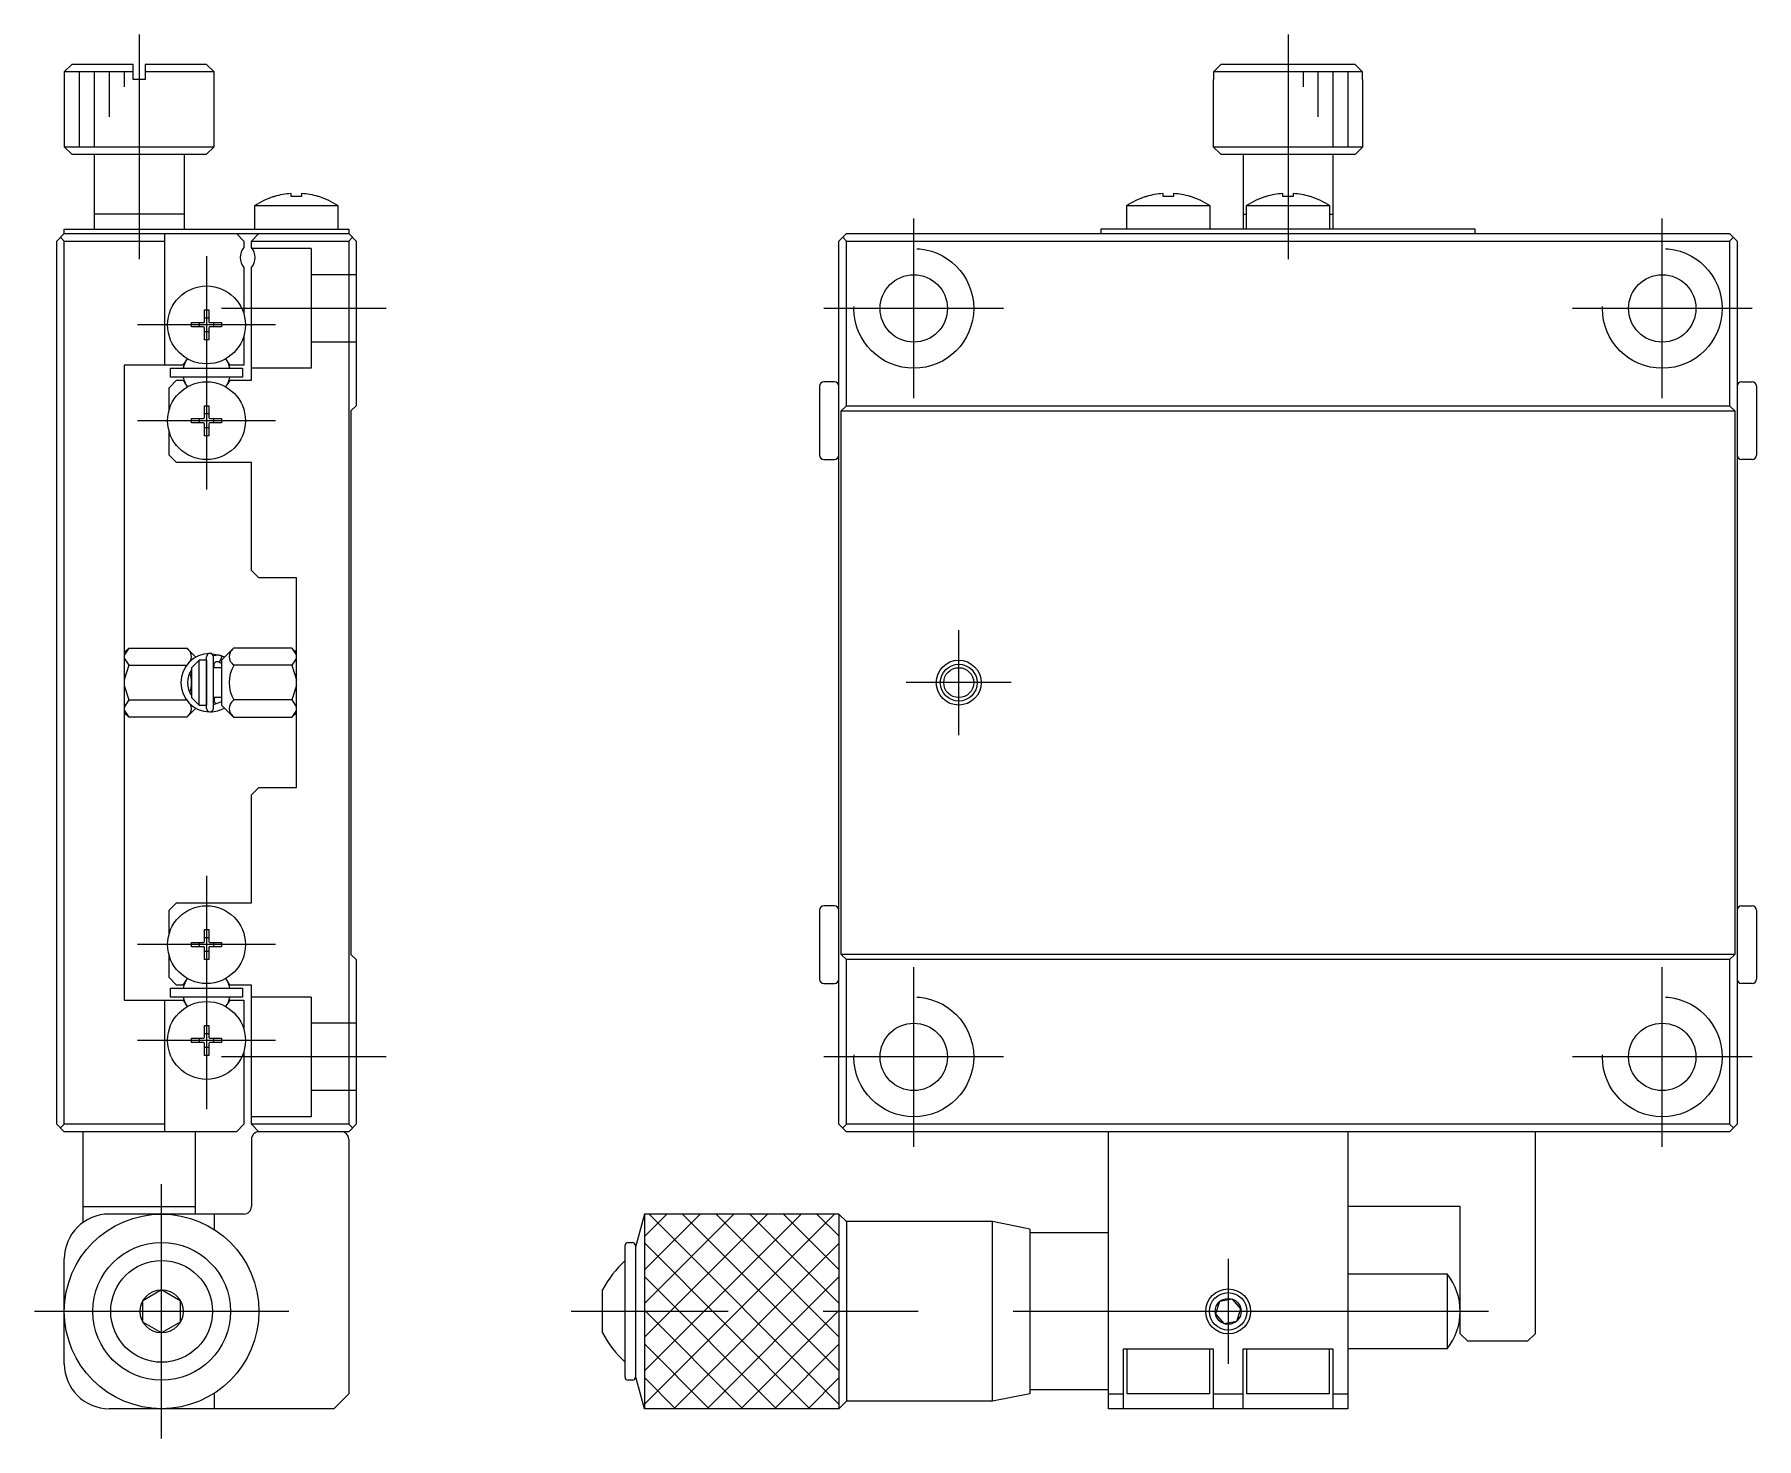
# Model space of a CAD drawing. Extents: x 0 to 276, y 0 to 197.
# Drawn here: x 160.8 to 275.8, y 57.5 to 151.3 of the extents above; entities that cross this region are included whole.
import ezdxf

# ---------------------------------------------------------------- set-up
doc = ezdxf.new("R2010")
doc.units = 0
doc.linetypes.add('CENTER', pattern=[50.8, 31.75, -6.35, 6.35, -6.35])
doc.linetypes.add('DASHED', pattern=[19.05, 12.7, -6.35])
doc.layers.get('0').update_dxf_attribs({"linetype": 'CONTINUOUS'})
doc.layers.add('CENTER', color=1, linetype='CENTER')

msp = doc.modelspace()

# ---------------------------------------------------------------- linework, layer by layer
at = {"color": 7, "linetype": 'CONTINUOUS'}
for p, q in [((163.25, 149.29), (162.75, 148.79)), ((167.35, 148.79), (162.75, 148.79)), ((162.75, 148.79), (162.75, 143.79)), ((167.35, 149.29), (163.25, 149.29)), ((167.35, 148.29), (167.35, 149.29)), ((172.25, 149.29), (168.15, 149.29)), ((168.15, 149.29), (168.15, 148.29)), ((172.75, 148.79), (168.15, 148.79)), ((172.75, 148.79), (172.25, 149.29)), ((172.75, 143.79), (172.75, 148.79)), ((240.02, 149.29), (239.52, 148.79)), ((249.48, 148.79), (239.52, 148.79)), ((239.52, 148.79), (239.52, 148.29)), ((248.98, 149.29), (240.02, 149.29)), ((249.48, 148.79), (248.98, 149.29)), ((249.48, 148.29), (249.48, 148.79)), ((168.15, 148.29), (167.35, 148.29)), ((239.52, 148.29), (239.5, 148.29)), ((239.5, 148.29), (239.5, 143.79)), ((249.5, 148.29), (249.48, 148.29)), ((249.5, 143.79), (249.5, 148.29)), ((162.75, 143.79), (172.75, 143.79)), ((162.75, 143.79), (163.25, 143.29)), ((163.25, 143.29), (172.25, 143.29)), ((164.75, 143.29), (164.75, 138.29)), ((170.75, 143.29), (170.75, 138.29)), ((172.25, 143.29), (172.75, 143.79)), ((239.5, 143.79), (249.5, 143.79)), ((239.5, 143.79), (240, 143.29)), ((240, 143.29), (249, 143.29)), ((241.5, 143.29), (241.5, 138.29)), ((247.5, 143.29), (247.5, 138.29)), ((249, 143.29), (249.5, 143.79)), ((176.75, 140.46), (176.8, 140.46)), ((177.9, 140.46), (177.9, 140.67)), ((178.6, 140.46), (177.9, 140.46)), ((178.6, 140.67), (178.6, 140.46)), ((179.75, 140.46), (179.71, 140.46)), ((235, 140.46), (235.04, 140.46)), ((236.15, 140.46), (236.15, 140.67)), ((236.85, 140.46), (236.15, 140.46)), ((236.85, 140.67), (236.85, 140.46)), ((238, 140.46), (237.96, 140.46)), ((243, 140.46), (243.04, 140.46)), ((244.15, 140.46), (244.15, 140.67)), ((244.85, 140.46), (244.15, 140.46)), ((244.85, 140.67), (244.85, 140.46)), ((246, 140.46), (245.96, 140.46)), ((170.75, 139.29), (164.75, 139.29)), ((181.05, 139.84), (175.45, 139.84)), ((175.45, 139.84), (175.45, 138.29)), ((181.05, 138.29), (181.05, 139.84)), ((239.3, 139.84), (233.7, 139.84)), ((233.7, 139.84), (233.7, 138.29)), ((239.3, 138.29), (239.3, 139.84)), ((241.5, 139.29), (241.7, 139.29)), ((247.3, 139.84), (241.7, 139.84)), ((241.7, 139.84), (241.7, 138.29)), ((247.3, 138.29), (247.3, 139.84)), ((247.3, 139.29), (247.5, 139.29)), ((162.75, 137.99), (162.75, 138.29)), ((162.75, 138.29), (181.75, 138.29)), ((181.75, 138.29), (181.75, 137.99)), ((257, 138.29), (232, 138.29)), ((232, 138.29), (232, 137.99)), ((257, 137.99), (257, 138.29)), ((162.25, 137.49), (162.75, 137.99)), ((162.25, 78.49), (162.25, 137.49)), ((162.75, 137.49), (162.5, 137.74)), ((162.75, 137.99), (181.75, 137.99)), ((162.75, 78.49), (162.75, 137.49)), ((162.75, 137.49), (169.45, 137.49)), ((169.45, 137.99), (169.45, 129.19)), ((174.25, 137.99), (174.75, 137.49)), ((174.75, 137.49), (174.75, 137.05)), ((175.25, 137.49), (175.75, 137.99)), ((175.25, 137.49), (181.75, 137.49)), ((175.25, 137.05), (175.25, 137.49)), ((181.75, 137.99), (182.25, 137.49)), ((181.75, 137.49), (182, 137.74)), ((181.75, 137.49), (181.75, 78.49)), ((182.25, 137.49), (182.25, 126.49)), ((214.5, 137.49), (215, 137.99)), ((214.5, 78.49), (214.5, 137.49)), ((215, 137.49), (214.75, 137.74)), ((215, 137.99), (274, 137.99)), ((215, 126.49), (215, 137.49)), ((215, 137.49), (274, 137.49)), ((274, 137.99), (274.5, 137.49)), ((274, 137.49), (274.25, 137.74)), ((274, 137.49), (274, 126.49)), ((274.5, 137.49), (274.5, 78.49)), ((174.75, 135.73), (174.75, 132.61)), ((175.25, 128.19), (175.25, 135.73)), ((172.11, 132.89), (172.4, 132.89)), ((172.11, 132.1), (172.11, 132.89)), ((172.11, 132.36), (172.4, 132.36)), ((172.4, 132.89), (172.4, 132.1)), ((171.25, 131.75), (171.25, 132.04)), ((171.25, 132.04), (172.05, 132.04)), ((172.05, 131.75), (171.25, 131.75)), ((171.78, 131.75), (171.78, 132.04)), ((172.11, 130.89), (172.11, 131.69)), ((172.4, 131.42), (172.11, 131.42)), ((172.4, 131.69), (172.4, 130.89)), ((172.46, 132.04), (173.25, 132.04)), ((173.25, 131.75), (172.46, 131.75)), ((172.72, 132.04), (172.72, 131.75)), ((173.25, 132.04), (173.25, 131.75)), ((174.75, 131.18), (174.75, 129.19)), ((172.4, 130.89), (172.11, 130.89)), ((170.7, 129.19), (166.75, 129.19)), ((166.75, 129.19), (166.75, 86.79)), ((169.85, 128.99), (174.65, 128.99)), ((169.85, 128.39), (169.85, 128.99)), ((170.7, 129.19), (170.88, 129.49)), ((173.8, 129.19), (173.63, 129.49)), ((174.75, 129.19), (173.8, 129.19)), ((174.65, 128.99), (174.65, 128.39)), ((169.75, 127.69), (170.25, 128.19)), ((174.65, 128.39), (169.85, 128.39)), ((170.25, 128.19), (170.7, 128.19)), ((170.7, 128.19), (170.83, 127.97)), ((173.8, 128.19), (173.68, 127.97)), ((173.8, 128.19), (175.25, 128.19)), ((213.2, 127.79), (213.2, 123.19)), ((214.2, 128.09), (213.5, 128.09)), ((274.8, 128.09), (275.5, 128.09)), ((275.8, 127.79), (275.8, 123.19)), ((169.75, 126.21), (169.75, 127.69)), ((171.25, 125.35), (171.25, 125.64)), ((171.25, 125.64), (172.05, 125.64)), ((171.78, 125.35), (171.78, 125.64)), ((172.11, 126.49), (172.4, 126.49)), ((172.11, 125.7), (172.11, 126.49)), ((172.11, 125.96), (172.4, 125.96)), ((172.4, 126.49), (172.4, 125.7)), ((172.46, 125.64), (173.25, 125.64)), ((172.72, 125.64), (172.72, 125.35)), ((173.25, 125.64), (173.25, 125.35)), ((182.25, 126.49), (181.9, 126.14)), ((181.9, 126.14), (181.9, 89.84)), ((214.65, 126.14), (215, 126.49)), ((214.65, 126.14), (274.35, 126.14)), ((214.65, 89.84), (214.65, 126.14)), ((215, 126.49), (274, 126.49)), ((274, 126.49), (274.35, 126.14)), ((274.35, 126.14), (274.35, 89.84)), ((169.75, 123.19), (169.75, 124.78)), ((172.05, 125.35), (171.25, 125.35)), ((172.11, 124.49), (172.11, 125.29)), ((172.4, 125.02), (172.11, 125.02)), ((172.4, 124.49), (172.11, 124.49)), ((172.4, 125.29), (172.4, 124.49)), ((173.25, 125.35), (172.46, 125.35)), ((170.25, 122.69), (169.75, 123.19)), ((175.25, 122.69), (170.25, 122.69)), ((175.25, 115.49), (175.25, 122.69)), ((213.5, 122.89), (214.2, 122.89)), ((275.5, 122.89), (274.8, 122.89)), ((175.75, 114.99), (175.25, 115.49)), ((178.25, 114.99), (175.75, 114.99)), ((178.25, 100.99), (178.25, 114.99)), ((166.75, 110), (167.05, 110.3)), ((167.05, 110.3), (166.75, 109.82)), ((166.75, 109.63), (167.05, 109.15)), ((167.05, 110.3), (170.94, 110.3)), ((170.94, 110.3), (171.54, 109.7)), ((171.75, 109.49), (171.25, 108.99)), ((172.25, 109.49), (171.75, 109.49)), ((171.75, 106.49), (171.75, 109.49)), ((172.25, 106.27), (172.25, 109.72)), ((172.25, 109.49), (172.25, 106.49)), ((172.52, 109.94), (173.03, 109.84)), ((172.69, 109.78), (172.71, 109.79)), ((172.7, 109.72), (172.7, 106.27)), ((172.71, 109.79), (172.74, 109.8)), ((172.74, 109.8), (172.77, 109.81)), ((172.77, 109.81), (172.81, 109.82)), ((172.81, 109.82), (172.84, 109.83)), ((172.84, 109.83), (172.88, 109.83)), ((172.88, 109.83), (172.91, 109.84)), ((172.91, 109.84), (172.95, 109.84)), ((172.95, 109.84), (172.98, 109.84)), ((172.98, 109.84), (173.02, 109.84)), ((173.02, 109.84), (173.06, 109.84)), ((173.06, 109.84), (173.09, 109.83)), ((173.09, 109.37), (173.08, 109.37)), ((173.25, 109.28), (173.08, 109.37)), ((173.09, 109.83), (173.13, 109.82)), ((173.1, 109.38), (173.09, 109.37)), ((173.09, 109.37), (173.09, 109.37)), ((173.11, 109.39), (173.1, 109.38)), ((173.1, 109.38), (173.1, 109.38)), ((173.12, 109.41), (173.11, 109.4)), ((173.11, 109.4), (173.11, 109.39)), ((173.13, 109.42), (173.12, 109.41)), ((173.13, 109.82), (173.16, 109.82)), ((173.14, 109.45), (173.13, 109.43)), ((173.13, 109.43), (173.13, 109.43)), ((173.13, 109.43), (173.13, 109.42)), ((173.16, 109.48), (173.14, 109.45)), ((173.16, 109.82), (173.23, 109.79)), ((173.17, 109.51), (173.16, 109.48)), ((173.19, 109.54), (173.17, 109.51)), ((173.21, 109.58), (173.19, 109.54)), ((173.22, 109.61), (173.21, 109.58)), ((173.23, 109.65), (173.22, 109.61)), ((173.23, 109.79), (173.26, 109.78)), ((173.24, 109.68), (173.23, 109.65)), ((173.25, 109.69), (173.24, 109.68)), ((174.06, 110.3), (173.25, 109.49)), ((173.26, 109.72), (173.25, 109.71)), ((173.25, 109.71), (173.25, 109.69)), ((173.25, 109.49), (173.25, 106.49)), ((173.26, 109.78), (173.26, 109.78)), ((173.26, 109.78), (173.26, 109.78)), ((173.26, 109.78), (173.26, 109.77)), ((173.45, 109.69), (173.26, 109.78)), ((173.26, 109.77), (173.26, 109.77)), ((173.26, 109.77), (173.26, 109.76)), ((173.26, 109.76), (173.26, 109.75)), ((173.26, 109.75), (173.26, 109.74)), ((173.26, 109.74), (173.26, 109.73)), ((173.26, 109.73), (173.26, 109.72)), ((177.95, 110.3), (174.06, 110.3)), ((178.25, 110), (177.95, 110.3)), ((177.95, 110.3), (178.25, 109.82)), ((178.25, 109.63), (177.95, 109.15)), ((167.05, 109.15), (166.75, 108.19)), ((167.05, 109.15), (170.91, 109.15)), ((171.25, 108.99), (171.25, 106.99)), ((173.25, 108.99), (172.7, 108.99)), ((172.75, 108.99), (172.75, 109.28)), ((177.95, 109.15), (174.06, 109.15)), ((177.95, 109.15), (178.25, 108.19)), ((166.75, 107.8), (167.05, 106.84)), ((171.25, 106.99), (171.75, 106.49)), ((173.25, 106.99), (172.7, 106.99)), ((172.75, 106.99), (172.75, 106.71)), ((178.25, 107.8), (177.95, 106.84)), ((167.05, 106.84), (166.75, 106.36)), ((166.75, 106.16), (167.05, 105.68)), ((167.05, 105.68), (166.75, 105.98)), ((167.05, 106.84), (170.91, 106.84)), ((171.54, 106.28), (170.94, 105.68)), ((171.75, 106.49), (172.25, 106.49)), ((173.25, 106.71), (172.7, 106.51)), ((173.25, 106.49), (174.06, 105.68)), ((177.95, 106.84), (174.06, 106.84)), ((177.95, 106.84), (178.25, 106.36)), ((178.25, 106.16), (177.95, 105.68)), ((177.95, 105.68), (178.25, 105.98)), ((170.94, 105.68), (167.05, 105.68)), ((174.06, 105.68), (177.95, 105.68)), ((175.25, 100.49), (175.75, 100.99)), ((175.25, 93.29), (175.25, 100.49)), ((175.75, 100.99), (178.25, 100.99)), ((169.75, 92.79), (170.25, 93.29)), ((170.25, 93.29), (175.25, 93.29)), ((169.75, 91.21), (169.75, 92.79)), ((213.2, 92.79), (213.2, 88.19)), ((214.2, 93.09), (213.5, 93.09)), ((274.8, 93.09), (275.5, 93.09)), ((275.8, 92.79), (275.8, 88.19)), ((172.11, 91.49), (172.4, 91.49)), ((172.11, 90.7), (172.11, 91.49)), ((172.11, 90.96), (172.4, 90.96)), ((172.4, 91.49), (172.4, 90.7)), ((169.75, 88.29), (169.75, 89.78)), ((171.25, 90.35), (171.25, 90.64)), ((171.25, 90.64), (172.05, 90.64)), ((172.05, 90.35), (171.25, 90.35)), ((171.78, 90.35), (171.78, 90.64)), ((172.11, 89.49), (172.11, 90.29)), ((172.4, 90.02), (172.11, 90.02)), ((172.4, 90.29), (172.4, 89.49)), ((172.46, 90.64), (173.25, 90.64)), ((173.25, 90.35), (172.46, 90.35)), ((172.72, 90.64), (172.72, 90.35)), ((173.25, 90.64), (173.25, 90.35)), ((181.9, 89.84), (182.25, 89.49)), ((274.35, 89.84), (214.65, 89.84)), ((215, 89.49), (214.65, 89.84)), ((274.35, 89.84), (274, 89.49)), ((172.4, 89.49), (172.11, 89.49)), ((182.25, 89.49), (182.25, 78.49)), ((274, 89.49), (215, 89.49)), ((215, 78.49), (215, 89.49)), ((274, 89.49), (274, 78.49)), ((170.25, 87.79), (169.75, 88.29)), ((169.85, 87.59), (174.65, 87.59)), ((169.85, 86.99), (169.85, 87.59)), ((170.7, 87.79), (170.25, 87.79)), ((170.7, 87.79), (170.88, 88.09)), ((173.8, 87.79), (173.63, 88.09)), ((175.25, 87.79), (173.8, 87.79)), ((174.65, 87.59), (174.65, 86.99)), ((175.25, 78.49), (175.25, 87.79)), ((213.5, 87.89), (214.2, 87.89)), ((275.5, 87.89), (274.8, 87.89)), ((166.75, 86.79), (170.7, 86.79)), ((169.45, 86.79), (169.45, 77.99)), ((174.65, 86.99), (169.85, 86.99)), ((170.7, 86.79), (170.83, 86.57)), ((173.8, 86.79), (173.68, 86.57)), ((173.8, 86.79), (174.75, 86.79)), ((174.75, 86.79), (174.75, 84.81)), ((171.25, 83.95), (171.25, 84.24)), ((171.25, 84.24), (172.05, 84.24)), ((171.78, 83.95), (171.78, 84.24)), ((172.11, 85.09), (172.4, 85.09)), ((172.11, 84.3), (172.11, 85.09)), ((172.11, 84.56), (172.4, 84.56)), ((172.4, 85.09), (172.4, 84.3)), ((172.46, 84.24), (173.25, 84.24)), ((172.72, 84.24), (172.72, 83.95)), ((173.25, 84.24), (173.25, 83.95)), ((172.05, 83.95), (171.25, 83.95)), ((172.11, 83.09), (172.11, 83.89)), ((172.4, 83.62), (172.11, 83.62)), ((172.4, 83.09), (172.11, 83.09)), ((172.4, 83.89), (172.4, 83.09)), ((173.25, 83.95), (172.46, 83.95)), ((174.75, 83.38), (174.75, 78.49)), ((162.75, 77.99), (162.25, 78.49)), ((162.75, 78.49), (162.5, 78.24)), ((169.45, 78.49), (162.75, 78.49)), ((174.75, 78.49), (174.25, 77.99)), ((181.75, 78.49), (175.25, 78.49)), ((175.75, 77.99), (175.25, 78.49)), ((181.75, 78.49), (182, 78.24)), ((182.25, 78.49), (181.75, 77.99)), ((215, 77.99), (214.5, 78.49)), ((215, 78.49), (214.75, 78.24)), ((274, 78.49), (215, 78.49)), ((274, 78.49), (274.25, 78.24)), ((274.5, 78.49), (274, 77.99)), ((174.25, 77.99), (162.75, 77.99)), ((164, 71.93), (164, 77.99)), ((171.5, 77.99), (171.5, 72.49)), ((175.25, 77.49), (175.25, 72.99)), ((181.75, 77.99), (175.75, 77.99)), ((181.75, 77.49), (181.75, 60.49)), ((274, 77.99), (215, 77.99)), ((232.5, 59.49), (232.5, 77.99)), ((248.5, 77.99), (248.5, 59.49)), ((261, 77.99), (261, 64.49)), ((164, 72.99), (171.5, 72.99)), ((174.75, 72.49), (165.75, 72.49)), ((172.75, 72.49), (172.75, 71.47)), ((201.5, 72.49), (200.91, 70.29)), ((214.5, 72.49), (201.5, 72.49)), ((201.5, 72.49), (201.5, 59.49)), ((215, 71.99), (214.5, 72.49)), ((214.5, 72.49), (214.5, 59.49)), ((256, 72.99), (248.5, 72.99)), ((256, 64.49), (256, 72.99)), ((224.75, 71.99), (215, 71.99)), ((215, 71.99), (215, 59.99)), ((227.25, 71.49), (224.75, 71.99)), ((224.75, 59.99), (224.75, 71.99)), ((227.25, 71.49), (227.25, 60.49)), ((200.21, 61.59), (200.21, 70.39)), ((200.41, 70.59), (200.71, 70.59)), ((200.91, 70.39), (200.91, 61.59)), ((232.5, 71.24), (227.25, 71.24)), ((162.75, 62.49), (162.75, 69.49)), ((248.5, 68.49), (255.12, 68.49)), ((255.12, 68.49), (255.12, 63.49)), ((168, 66.72), (169.25, 67.44)), ((169.25, 67.44), (170.5, 66.72)), ((198.7, 64.55), (198.7, 67.44)), ((240.78, 66.81), (239.93, 66.64)), ((241.35, 66.16), (240.78, 66.81)), ((168, 65.27), (168, 66.72)), ((170.5, 66.72), (170.5, 65.27)), ((239.93, 66.64), (239.65, 65.82)), ((239.65, 65.82), (240.22, 65.17)), ((241.07, 65.34), (241.35, 66.16)), ((169.25, 64.55), (168, 65.27)), ((170.5, 65.27), (169.25, 64.55)), ((240.22, 65.17), (241.07, 65.34)), ((256.5, 63.99), (256, 64.49)), ((261, 64.49), (260.5, 63.99)), ((233.5, 59.49), (233.5, 63.49)), ((233.5, 63.49), (239.5, 63.49)), ((233.75, 60.49), (233.75, 63.49)), ((239.25, 63.49), (239.25, 60.49)), ((239.5, 63.49), (239.5, 59.49)), ((241.5, 59.49), (241.5, 63.49)), ((241.5, 63.49), (247.5, 63.49)), ((241.75, 60.49), (241.75, 63.49)), ((247.25, 63.49), (247.25, 60.49)), ((247.5, 63.49), (247.5, 59.49)), ((255.12, 63.49), (248.5, 63.49)), ((260.5, 63.99), (256.5, 63.99)), ((200.71, 61.39), (200.41, 61.39)), ((201.5, 59.49), (200.91, 61.69)), ((172.75, 60.52), (172.75, 59.49)), ((181.75, 60.49), (180.75, 59.49)), ((215, 59.99), (214.5, 59.49)), ((224.75, 59.99), (215, 59.99)), ((227.25, 60.49), (224.75, 59.99)), ((232.5, 60.74), (227.25, 60.74)), ((232.5, 60.49), (233.5, 60.49)), ((239.25, 60.49), (233.75, 60.49)), ((239.5, 60.49), (241.5, 60.49)), ((247.25, 60.49), (241.75, 60.49)), ((247.5, 60.49), (248.5, 60.49)), ((180.75, 59.49), (165.75, 59.49)), ((214.5, 59.49), (201.5, 59.49)), ((248.5, 59.49), (232.5, 59.49))]:
    msp.add_line(p, q, dxfattribs=at)
at = {"color": 3, "linetype": 'CONTINUOUS'}
for p, q in [((163.75, 148.79), (163.75, 143.79)), ((164.75, 148.79), (164.75, 143.79)), ((165.75, 148.79), (165.75, 145.79)), ((166.75, 148.79), (166.75, 147.79)), ((245.5, 148.79), (245.5, 147.79)), ((246.5, 148.79), (246.5, 145.79)), ((247.5, 148.79), (247.5, 143.79)), ((248.5, 148.79), (248.5, 143.79)), ((201.5, 71), (202.99, 72.49)), ((201.5, 68.76), (205.23, 72.49)), ((201.5, 66.51), (207.48, 72.49)), ((201.5, 64.27), (209.72, 72.49)), ((201.5, 62.02), (211.97, 72.49)), ((201.5, 59.78), (214.21, 72.49)), ((214.5, 59.8), (201.81, 72.49)), ((214.5, 62.05), (204.05, 72.49)), ((214.5, 64.29), (206.3, 72.49)), ((214.5, 66.54), (208.54, 72.49)), ((214.5, 68.78), (210.79, 72.49)), ((214.5, 71.03), (213.03, 72.49)), ((212.56, 59.49), (201.5, 70.56)), ((203.46, 59.49), (214.5, 70.53)), ((210.32, 59.49), (201.5, 68.31)), ((205.7, 59.49), (214.5, 68.29)), ((208.07, 59.49), (201.5, 66.07)), ((207.95, 59.49), (214.5, 66.04)), ((205.83, 59.49), (201.5, 63.82)), ((210.19, 59.49), (214.5, 63.8)), ((203.58, 59.49), (201.5, 61.58)), ((212.44, 59.49), (214.5, 61.55))]:
    msp.add_line(p, q, dxfattribs=at)
at = {"color": 3, "linetype": 'DASHED'}
for p, q in [((179.25, 136.99), (175.3, 136.99)), ((179.25, 136.99), (179.25, 128.99)), ((182.25, 135.24), (179.25, 135.24)), ((182.25, 130.74), (179.25, 130.74)), ((179.25, 128.99), (175.25, 128.99)), ((179.25, 86.99), (175.25, 86.99)), ((179.25, 86.99), (179.25, 78.99)), ((182.25, 85.24), (179.25, 85.24)), ((182.25, 80.74), (179.25, 80.74)), ((179.25, 78.99), (175.25, 78.99))]:
    msp.add_line(p, q, dxfattribs=at)
for centre in [(219.5, 132.99), (269.5, 132.99), (219.5, 82.99), (269.5, 82.99)]:
    msp.add_circle(centre, 4, dxfattribs=at)
at = {"color": 7, "linetype": 'CONTINUOUS'}
for centre, radius in [((219.5, 132.99), 2.25), ((269.5, 132.99), 2.25), ((172.25, 131.89), 2.6), ((172.25, 125.49), 2.6), ((222.5, 107.99), 1.23), ((222.5, 107.99), 1), ((172.25, 90.49), 2.6), ((172.25, 84.09), 2.6), ((219.5, 82.99), 2.25), ((269.5, 82.99), 2.25), ((169.25, 65.99), 6.5), ((169.25, 65.99), 4.6), ((169.25, 65.99), 3.4), ((169.25, 65.99), 1.44), ((240.5, 65.99), 1.5), ((240.5, 65.99), 1.25), ((240.5, 65.99), 0.866)]:
    msp.add_circle(centre, radius, dxfattribs=at)
at = {"color": 3, "linetype": 'CONTINUOUS'}
msp.add_circle((222.5, 107.99), 1.5, dxfattribs=at)
at = {"color": 7, "linetype": 'CONTINUOUS'}
for centre, radius, start, end in [((178.25, 135.69), 5, 107.4576, 124.0558), ((178.25, 135.69), 4.99, 94.0239, 107.0039), ((178.25, 135.69), 4.99, 72.9961, 85.9761), ((178.25, 135.69), 5, 55.9442, 72.5424), ((236.5, 135.69), 5, 107.4576, 124.0558), ((236.5, 135.69), 4.99, 94.0239, 107.0039), ((236.5, 135.69), 4.99, 72.9961, 85.9761), ((236.5, 135.69), 5, 55.9442, 72.5424), ((244.5, 135.69), 5, 107.4576, 124.0558), ((244.5, 135.69), 4.99, 94.0239, 107.0039), ((244.5, 135.69), 4.99, 72.9961, 85.9761), ((244.5, 135.69), 5, 55.9442, 72.5424), ((175.5, 136.39), 1, 138.5904, 221.4096), ((174.5, 136.39), 1, 318.5904, 41.4096), ((172.05, 132.1), 0.06, 270, 0), ((172.05, 131.69), 0.06, 360, 90), ((172.46, 132.1), 0.06, 180, 270), ((172.46, 131.69), 0.06, 90, 180), ((172.25, 128.69), 1.59, 143.8027, 169.1069), ((172.37, 128.58), 1.75, 142.9941, 148.6215), ((172.25, 128.69), 1.59, 10.8931, 36.1973), ((172.14, 128.58), 1.75, 31.3785, 37.0059), ((172.25, 128.69), 1.59, 190.8931, 216.1973), ((172.37, 128.81), 1.75, 208.6217, 217.006), ((172.25, 128.69), 1.59, 323.8027, 349.1069), ((172.14, 128.81), 1.75, 322.994, 331.3783), ((213.5, 127.79), 0.3, 90, 180), ((214.2, 127.79), 0.3, 360, 90), ((274.8, 127.79), 0.3, 90, 180), ((275.5, 127.79), 0.3, 360, 90), ((172.05, 125.7), 0.06, 270, 0), ((172.46, 125.7), 0.06, 180, 270), ((172.05, 125.29), 0.06, 360, 90), ((172.46, 125.29), 0.06, 90, 180), ((213.5, 123.19), 0.3, 180, 270), ((214.2, 123.19), 0.3, 270, 0), ((274.8, 123.19), 0.3, 180, 270), ((275.5, 123.19), 0.3, 270, 0), ((172.48, 107.99), 1.95, 90.7433, 269.2229), ((169.92, 109.26), 1.46, 30.8801, 44.6127), ((170.7, 109.72), 0.554, 329.0926, 31.283), ((172.48, 109.72), 0.225, 360, 180), ((172.98, 109.12), 0.271, 66.8141, 180.7729), ((174.31, 109.72), 0.554, 148.717, 210.9074), ((175.04, 110.15), 1.4, 210.5297, 225.8349), ((175.09, 109.26), 1.46, 135.3873, 149.1199), ((172.48, 107.99), 1.5, 144.7293, 215.2707), ((168.94, 107.99), 2.31, 342.5642, 17.4237), ((176.07, 107.99), 2.31, 150.0163, 209.9837), ((169.92, 106.73), 1.46, 315.3886, 329.1199), ((170.7, 106.26), 0.554, 328.717, 30.9384), ((172.48, 106.27), 0.225, 180, 360), ((172.48, 107.99), 1.95, 270.7814, 299.7569), ((172.98, 106.87), 0.274, 179.6299, 264.6503), ((174.31, 106.26), 0.554, 149.0926, 211.283), ((175.04, 105.84), 1.4, 134.1651, 149.4703), ((175.09, 106.73), 1.46, 210.8801, 224.6139), ((175.09, 106.73), 1.46, 225.3861, 225.3873), ((213.5, 92.79), 0.3, 90, 180), ((214.2, 92.79), 0.3, 360, 90), ((274.8, 92.79), 0.3, 90, 180), ((275.5, 92.79), 0.3, 360, 90), ((172.05, 90.7), 0.06, 270, 0), ((172.05, 90.29), 0.06, 360, 90), ((172.46, 90.7), 0.06, 180, 270), ((172.46, 90.29), 0.06, 90, 180), ((172.25, 87.29), 1.59, 143.8027, 169.1069), ((172.37, 87.18), 1.75, 142.9941, 148.6215), ((172.25, 87.29), 1.59, 10.8931, 36.1973), ((172.14, 87.18), 1.75, 31.3785, 37.0059), ((213.5, 88.19), 0.3, 180, 270), ((214.2, 88.19), 0.3, 270, 0), ((274.8, 88.19), 0.3, 180, 270), ((275.5, 88.19), 0.3, 270, 0), ((172.25, 87.29), 1.59, 190.8931, 216.1973), ((172.37, 87.41), 1.75, 208.6217, 217.006), ((172.25, 87.29), 1.59, 323.8027, 349.1069), ((172.14, 87.41), 1.75, 322.994, 331.3783), ((172.05, 84.3), 0.06, 270, 0), ((172.46, 84.3), 0.06, 180, 270), ((172.05, 83.89), 0.06, 360, 90), ((172.46, 83.89), 0.06, 90, 180), ((175.75, 77.49), 0.5, 90, 180), ((181.25, 77.49), 0.5, 0, 90), ((165.75, 69.49), 3, 90, 180), ((174.75, 72.99), 0.5, 270, 0), ((200.41, 70.39), 0.2, 90, 180), ((200.71, 70.39), 0.2, 360, 90), ((205.59, 63.67), 7.85, 133.2792, 151.3848), ((252, 65.99), 4, 321.3178, 38.6822), ((205.59, 68.31), 7.85, 208.6152, 226.7208), ((165.75, 62.49), 3, 180, 270), ((200.41, 61.59), 0.2, 180, 270), ((200.71, 61.59), 0.2, 270, 0)]:
    msp.add_arc(centre, radius, start, end, dxfattribs=at)
at = {"layer": 'CENTER', "color": 1, "linetype": 'CENTER'}
for p, q in [((167.75, 151.29), (167.75, 136.29)), ((244.5, 151.29), (244.5, 136.29)), ((219.5, 126.99), (219.5, 138.99)), ((269.5, 126.99), (269.5, 138.99)), ((172.25, 136.49), (172.25, 120.89)), ((184.25, 132.99), (173.25, 132.99)), ((225.5, 132.99), (213.5, 132.99)), ((275.5, 132.99), (263.5, 132.99)), ((176.85, 131.89), (167.65, 131.89)), ((176.85, 125.49), (167.65, 125.49)), ((222.5, 104.49), (222.5, 111.49)), ((226, 107.99), (219, 107.99)), ((172.25, 95.09), (172.25, 79.49)), ((176.85, 90.49), (167.65, 90.49)), ((219.5, 76.99), (219.5, 88.99)), ((269.5, 76.99), (269.5, 88.99)), ((176.85, 84.09), (167.65, 84.09)), ((184.25, 82.99), (173.25, 82.99)), ((225.5, 82.99), (213.5, 82.99)), ((275.5, 82.99), (263.5, 82.99)), ((169.25, 57.49), (169.25, 74.49)), ((240.5, 69.49), (240.5, 62.49)), ((177.75, 65.99), (160.75, 65.99)), ((257.89, 65.99), (196.6, 65.99))]:
    msp.add_line(p, q, dxfattribs=at)

doc.saveas('drawing.dxf')
